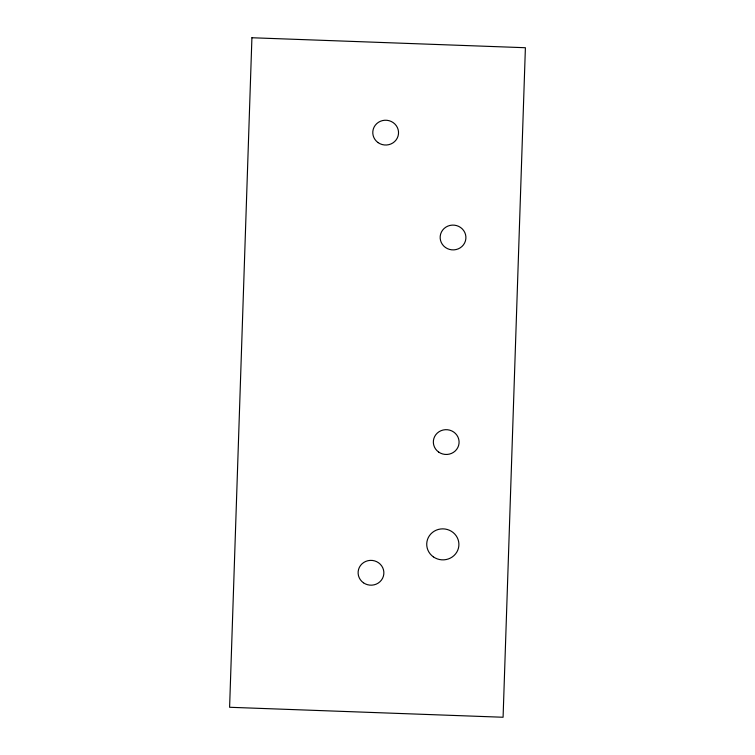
<?xml version="1.0" encoding="UTF-8"?>
<svg xmlns="http://www.w3.org/2000/svg" width="755" height="755" viewBox="0 0 755 755"><rect width="100%" height="100%" fill="white"/><g stroke="black" fill="none" stroke-linecap="round" stroke-linejoin="round"><path stroke-width="1.13" d="M251.915 37.75L229.605 707.275L503.085 717.25L525.395 47.725L251.915 37.75M363.438 582.784A12.882 12.401 4.4 0 0 383.804 574.13A12.882 12.401 4.4 0 0 365.741 561.418A12.882 12.401 4.4 0 0 363.438 582.784M378.104 142.629A12.882 12.401 4.4 0 0 398.47 133.975A12.882 12.401 4.4 0 0 380.407 121.272A12.882 12.401 4.4 0 0 378.104 142.629M445.478 247.498A12.882 12.401 4.4 0 0 465.844 238.854A12.882 12.401 4.4 0 0 447.781 226.141A12.882 12.401 4.4 0 0 445.478 247.498M433.37 556.869A16.1 15.506 4.4 0 0 458.823 546.054A16.1 15.506 4.4 0 0 436.248 530.17A16.1 15.506 4.4 0 0 433.37 556.869M438.664 452.075A12.882 12.401 4.4 0 0 459.021 443.43A12.882 12.401 4.4 0 0 440.967 430.718A12.882 12.401 4.4 0 0 438.664 452.075"/></g></svg>
